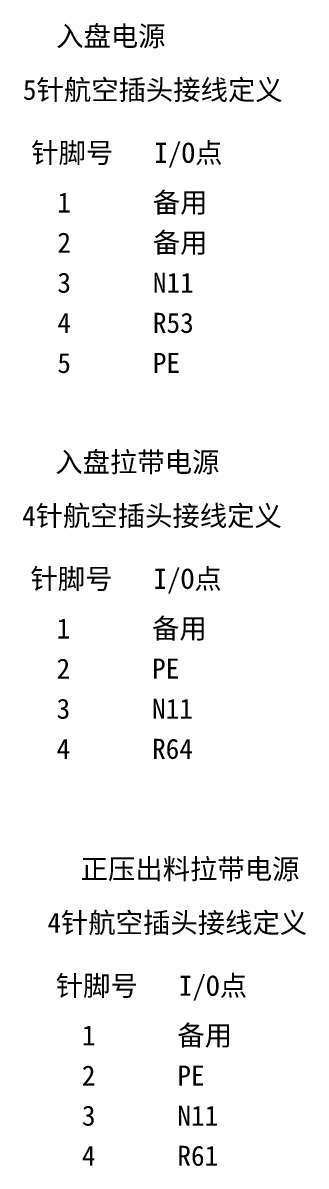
# Model space of a CAD drawing. Header units: millimetres. Extents: x 15130 to 37766, y 5931 to 11073.
# Drawn here: x 24042.1 to 24077.5, y 8516 to 8658.5 of the extents above; entities that cross this region are included whole.
import ezdxf

# ---------------------------------------------------------------- set-up
doc = ezdxf.new("R2010")
doc.units = ezdxf.units.MM
doc.styles.get("Standard").update_dxf_attribs({"font": ''})
doc.styles.get('Standard').set_extended_font_data('SimSun')

msp = doc.modelspace()

# ---------------------------------------------------------------- texts
at = {"char_height": 2.5, "attachment_point": 1}
for s, insert, width in [('入盘电源', (24046.281, 8658.083), 79.86082), ('5针航空插头接线定义', (24042.133, 8651.383), 79.86082), ('针脚号   I/O点', (24043.179, 8643.534), 36.81791), ('1      备用', (24046.434, 8637.343), 36.81791), ('2      备用', (24046.434, 8632.343), 36.81791), ('3      N11', (24046.434, 8627.343), 36.81791), ('4      R53', (24046.434, 8622.343), 36.81791), ('5      PE', (24046.434, 8617.343), 36.81791), ('入盘拉带电源', (24046.18, 8604.988), 79.86082), ('4针航空插头接线定义', (24042.033, 8598.289), 79.86082), ('针脚号   I/O点', (24043.078, 8590.439), 36.81791), ('1      备用', (24046.334, 8584.249), 36.81791), ('2      PE', (24046.334, 8579.249), 36.81791), ('3      N11', (24046.334, 8574.249), 36.81791), ('4      R64', (24046.334, 8569.249), 36.81791), ('正压出料拉带电源', (24049.337, 8554.268), 79.86082), ('4针航空插头接线定义', (24045.189, 8547.568), 79.86082), ('针脚号   I/O点', (24046.235, 8539.718), 36.81791), ('1      备用', (24049.49, 8533.528), 36.81791), ('2      PE', (24049.49, 8528.528), 36.81791), ('3      N11', (24049.49, 8523.528), 36.81791), ('4      R61', (24049.49, 8518.528), 36.81791)]:
    msp.add_mtext(s, dxfattribs=dict(at, insert=insert, width=width))

doc.saveas('drawing.dxf')
